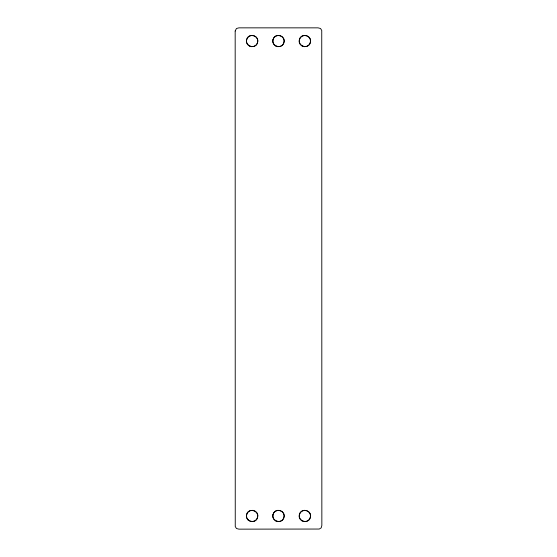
<?xml version="1.0" encoding="UTF-8"?>
<svg xmlns="http://www.w3.org/2000/svg" width="557" height="557" viewBox="0 0 557 557"><rect width="100%" height="100%" fill="white"/><g stroke="black" fill="none" stroke-linecap="round" stroke-linejoin="round"><path stroke-width="0.84" d="M235.179 31.018L235.256 526.532L236.44 528.496L238.925 529.15L319.231 529.046L321.194 527.869L321.849 525.383L321.744 30.468L320.56 28.504L318.075 27.85L238.925 27.85L236.44 28.504L235.179 31.018M246.654 39.582C244.509 46.523 255.962 49.594 257.578 42.506C259.722 35.564 248.269 32.494 246.654 39.582M273.041 39.582C270.897 46.523 282.35 49.594 283.959 42.506C286.103 35.564 274.65 32.494 273.041 39.582M299.422 39.582C297.278 46.523 308.731 49.594 310.346 42.506C312.491 35.564 301.038 32.494 299.422 39.582M246.654 514.494C244.509 521.436 255.962 524.506 257.578 517.418C259.722 510.477 248.269 507.406 246.654 514.494M273.041 514.494C270.897 521.436 282.35 524.506 283.959 517.418C286.103 510.477 274.65 507.406 273.041 514.494M299.422 514.494C297.278 521.436 308.731 524.506 310.346 517.418C312.491 510.477 301.038 507.406 299.422 514.494M248.116 519.953A5.654 5.654 0 0 0 257.578 517.418A5.654 5.654 0 0 0 250.65 510.497A5.654 5.654 0 0 0 248.116 519.953M275.673 520.858A5.654 5.654 0 0 0 284.154 515.956A5.654 5.654 0 0 0 275.673 511.061A5.654 5.654 0 0 0 275.673 520.858M302.054 520.858A5.654 5.654 0 0 0 310.541 515.956A5.654 5.654 0 0 0 302.054 511.061A5.654 5.654 0 0 0 302.054 520.858M249.292 45.939A5.654 5.654 0 0 0 257.773 41.044A5.654 5.654 0 0 0 249.292 36.142A5.654 5.654 0 0 0 249.292 45.939M275.673 45.939A5.654 5.654 0 0 0 284.154 41.044A5.654 5.654 0 0 0 275.673 36.142A5.654 5.654 0 0 0 275.673 45.939M302.054 45.939A5.654 5.654 0 0 0 310.541 41.044A5.654 5.654 0 0 0 302.054 36.142A5.654 5.654 0 0 0 302.054 45.939"/></g></svg>
